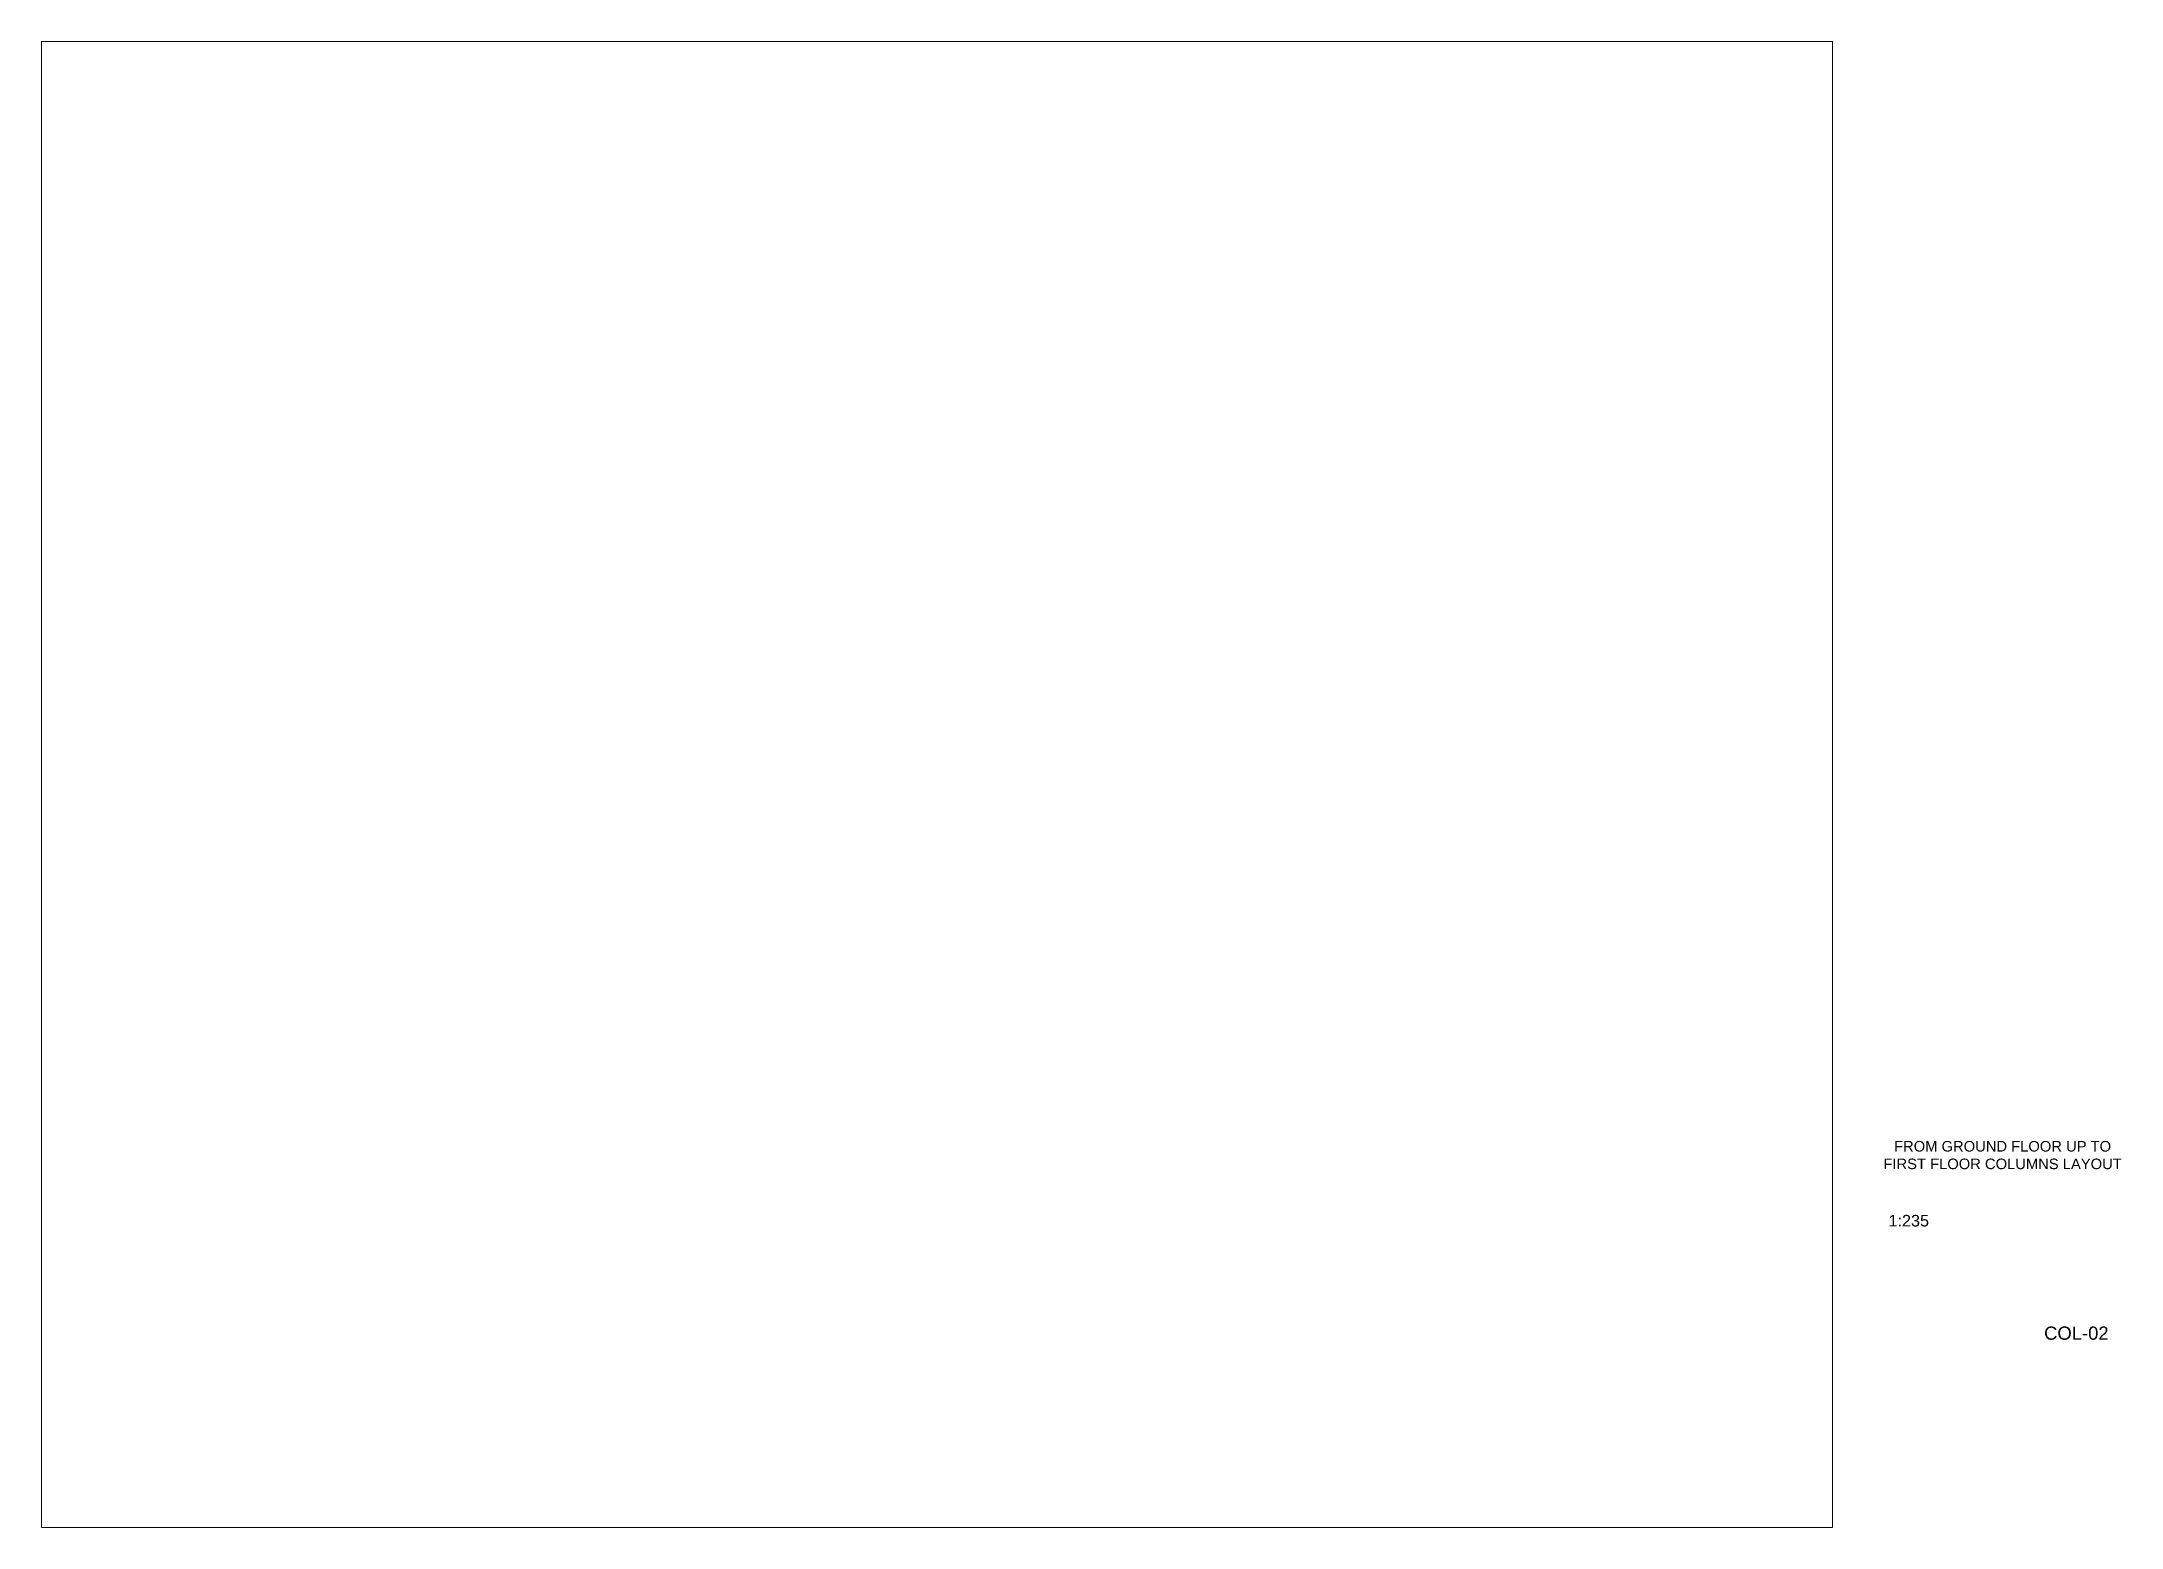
# Paper-space layout 'COL-02' of a CAD drawing. Header units: millimetres. Extents: x 7 to 402, y 11 to 292.
import ezdxf

# ---------------------------------------------------------------- set-up
doc = ezdxf.new("R2010")
doc.units = ezdxf.units.MM
doc.header["$MEASUREMENT"] = 0
for name, color, linetype, lineweight in [('DIM', 174, 'Continuous', 0), ('G-ANNO-TTLB', 6, 'Continuous', 9), ('label', 7, 'Continuous', 0)]:
    doc.layers.add(name, color=color, linetype=linetype, lineweight=lineweight)
doc.styles.add('ARIAL', font='arial.ttf', dxfattribs={"height": 2.2})
doc.styles.get("Standard").update_dxf_attribs({"font": 'arial.ttf'})

psp = doc.layouts.new('COL-02')

# ---------------------------------------------------------------- texts
at = {"layer": 'DIM', "ltscale": 1000, "insert": (354.99, 84.01), "char_height": 2, "attachment_point": 1}
psp.add_mtext_dynamic_manual_height_columns('\\pxqc;FROM GROUND FLOOR UP TO FIRST FLOOR COLUMNS LAYOUT', width=48.2581, gutter_width=14.53, heights=[0], dxfattribs=at)
at = {"layer": 'G-ANNO-TTLB', "color": 0, "insert": (386.99, 48.85), "char_height": 2.5, "width": 14.1097, "attachment_point": 1, "style": 'ARIAL'}
psp.add_mtext('COL-02', dxfattribs=at)
at = {"layer": 'label', "insert": (357.49, 70.01), "char_height": 2.2, "width": 10.6214, "attachment_point": 1}
psp.add_mtext('1:235', dxfattribs=at)

# ---------------------------------------------------------------- viewports
at = {"layer": 'Defpoints'}
psp.add_viewport(center=(177.19, 151.57), size=(339.43, 281.5599), view_center_point=(650775.1044, -324573.7672), view_height=66166.586877, dxfattribs=at)

doc.saveas('drawing.dxf')
